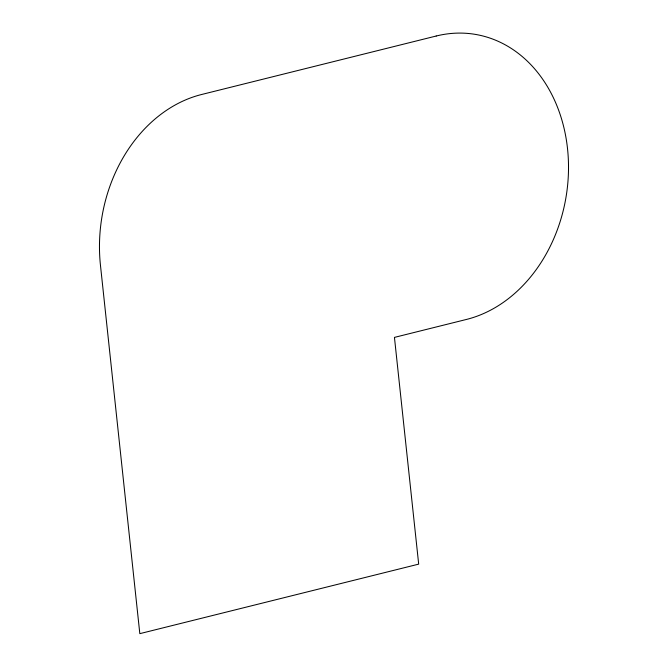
<?xml version="1.0" encoding="UTF-8"?>
<svg xmlns="http://www.w3.org/2000/svg" width="667" height="667" viewBox="0 0 667 667"><rect width="100%" height="100%" fill="white"/><g stroke="black" fill="none" stroke-linecap="round" stroke-linejoin="round"><path stroke-width="1" d="M436.201 36.018L201.492 94.531A145.331 116.316 -80.6 0 0 100.45 265.208L139.82 633.65L418.684 564.132L394.447 337.394L466.491 319.435A145.331 116.316 -80.6 0 0 567.534 148.758A145.331 116.316 -80.6 0 0 436.201 36.018"/></g></svg>
